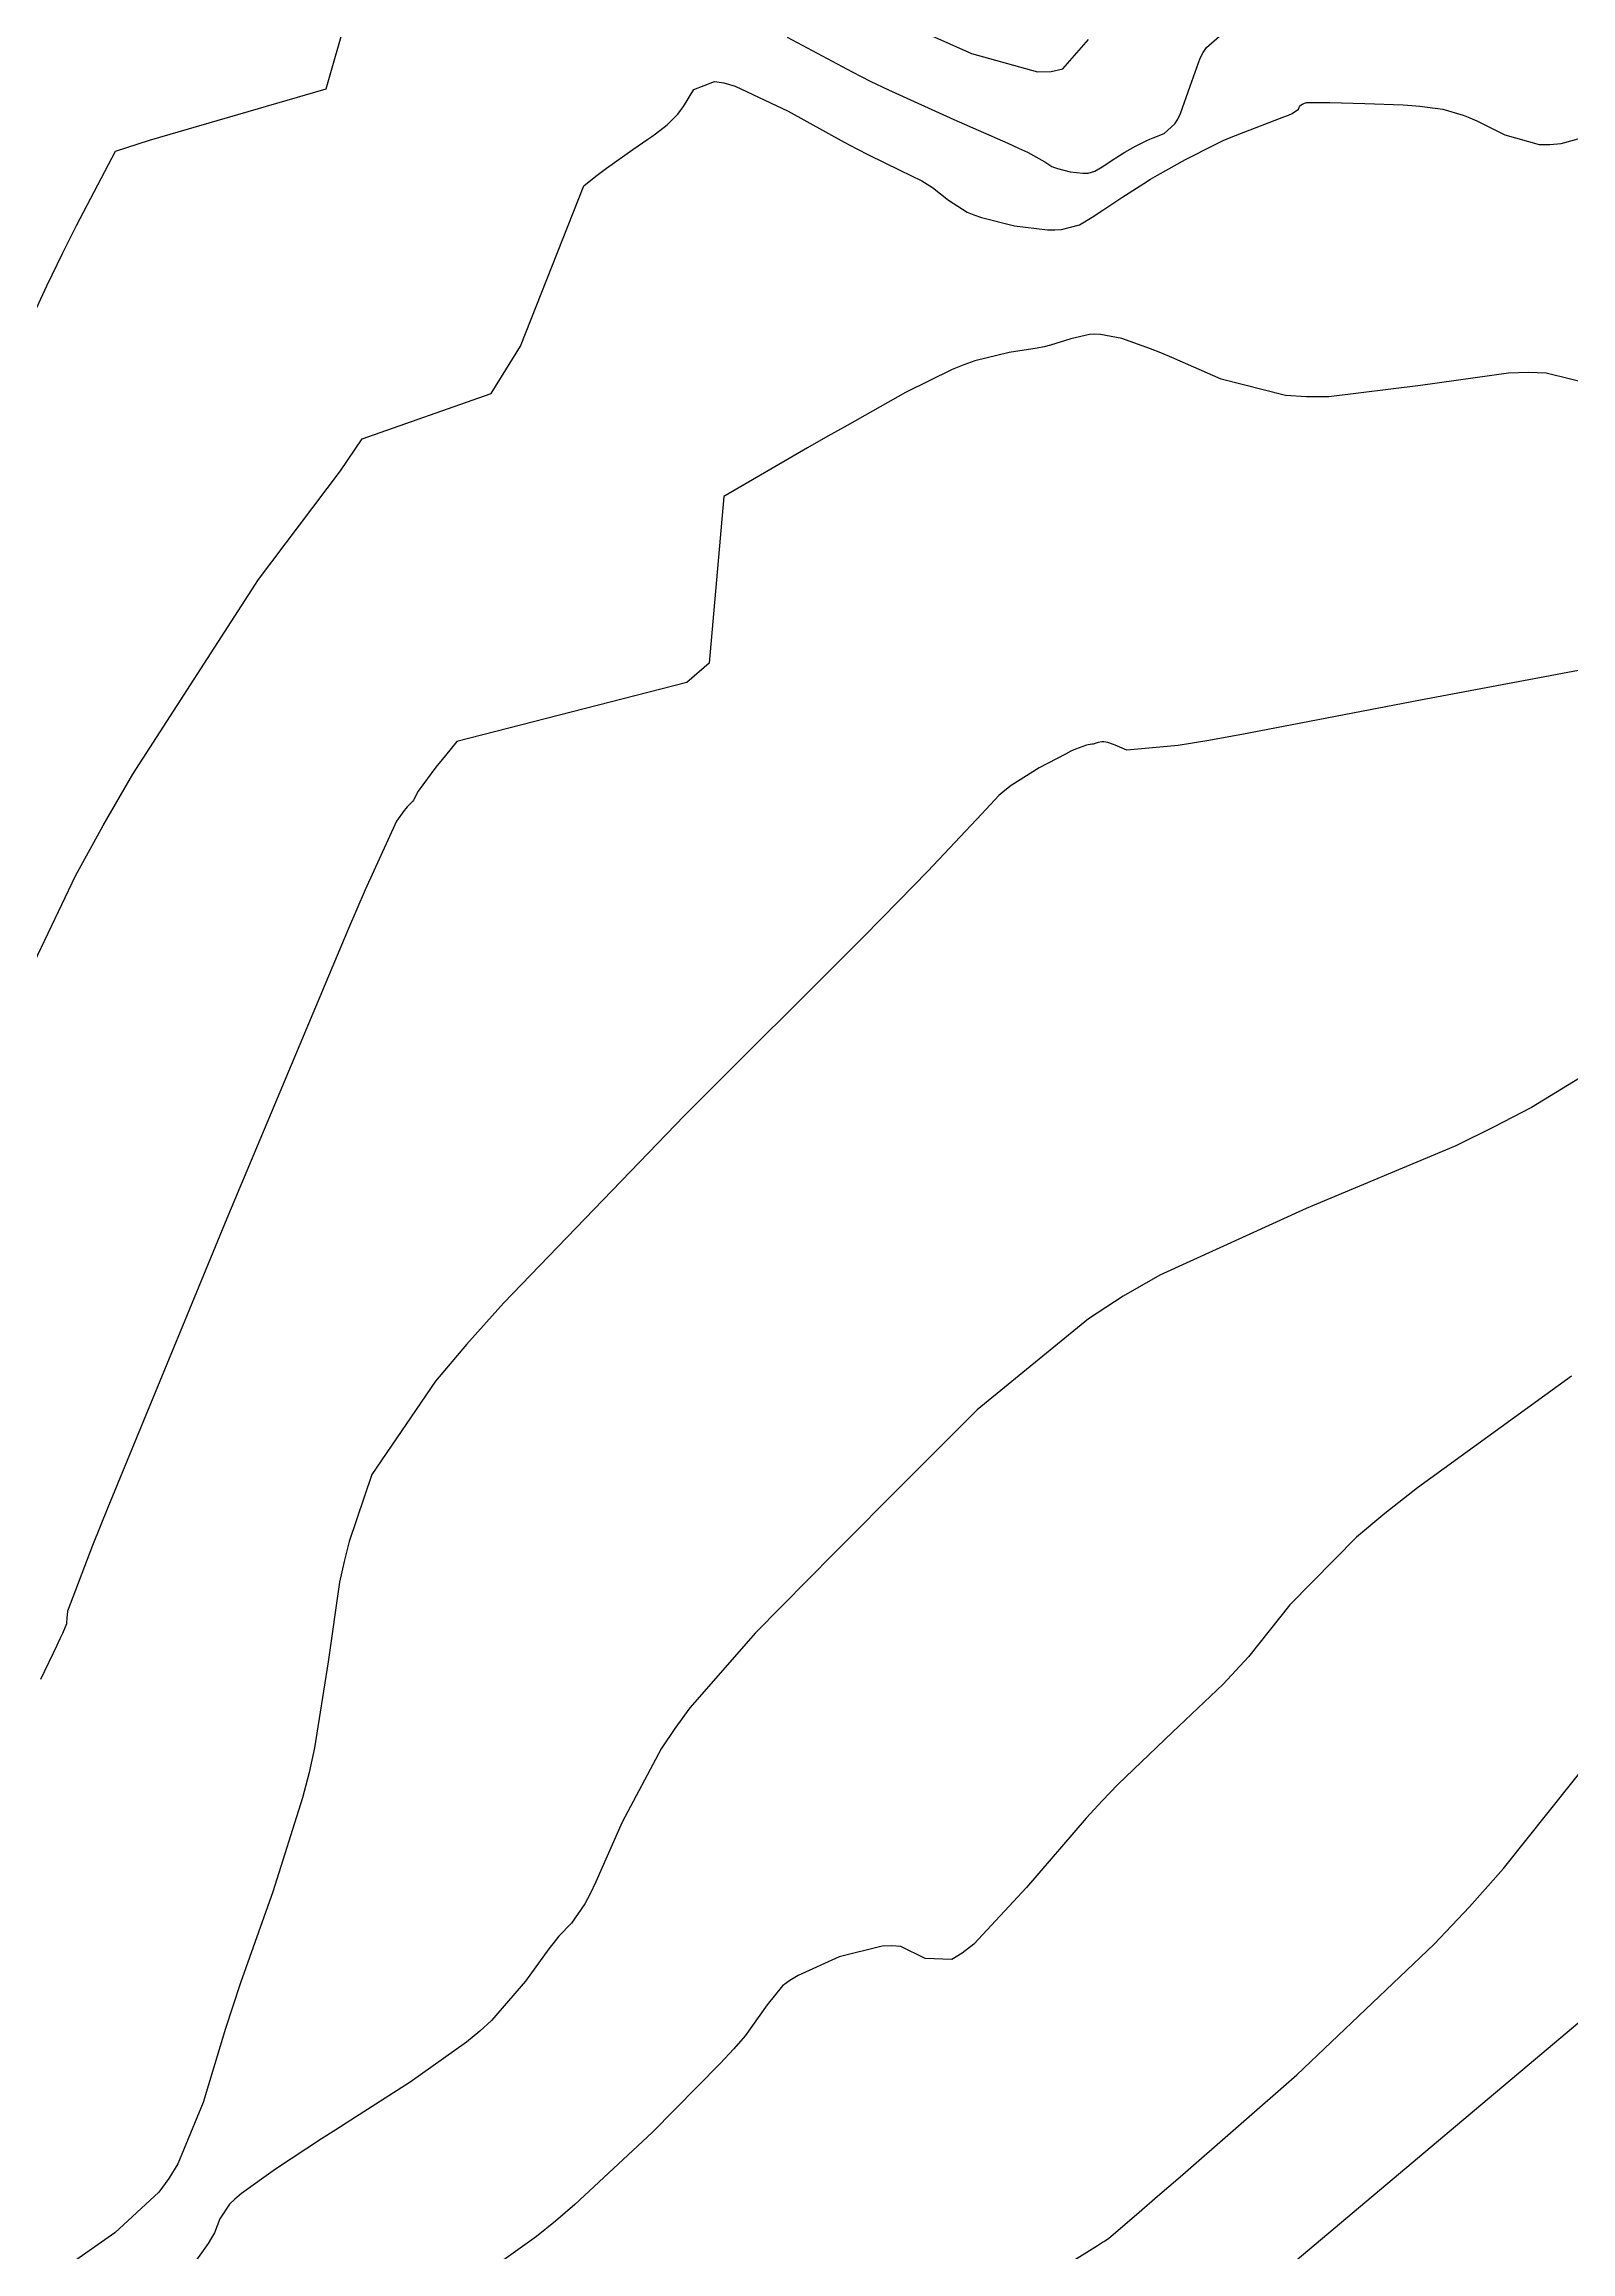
# Model space of a CAD drawing. Header units: metres. Extents: x 837475 to 838479, y 1189012 to 1191015.
# Drawn here: x 837909.7 to 837953.3, y 1190619.5 to 1190682.7 of the extents above; entities that cross this region are included whole.
import ezdxf

# ---------------------------------------------------------------- set-up
doc = ezdxf.new("R2010")
doc.units = ezdxf.units.M
doc.header["$LTSCALE"] = 0.3
for name, color, linetype in [('COTAS 10', 1, 'Continuous'), ('COTAS INT', 252, 'Continuous'), ('VIA2', 121, 'Continuous')]:
    doc.layers.add(name, color=color, linetype=linetype)
doc.styles.get("Standard").update_dxf_attribs({"font": 'simplex.shx'})
doc.dimstyles.get("Standard").update_dxf_attribs({"dimtxt": 0.18, "dimasz": 0.18, "dimexe": 0.18, "dimexo": 0.0625, "dimgap": 0.09, "dimtad": 0, "dimtih": 1, "dimtoh": 1, "dimdec": 4, "dimzin": 0, "dimdsep": 46, "dimtxsty": 'Standard', "dimcen": 0.09, "dimadec": 0, "dimazin": 0, "dimtfac": 1, "dimtdec": 4, "dimtofl": 0, "dimtmove": 0, "dimatfit": 3, "dimfxl": 1, "dimtolj": 1, "dimtzin": 0, "dimarcsym": 0})

# ---------------------------------------------------------------- blocks, each defined once
blk = doc.blocks.new('*D11')
at = {"layer": 'Defpoints', "color": 0, "transparency": 16777216}
for p in [(838417.909, 1190732.507), (837798.033, 1190660.17), (838416.861, 1190652.103)]:
    blk.add_point(p, dxfattribs=at)
at = {"layer": 'VIA2', "color": 0, "lineweight": -2, "transparency": 16777216}
for p, q in [((837798.034, 1190660.232), (837799.083, 1190740.754)), ((837799.261, 1190740.572), (838107.805, 1190736.55)), ((838417.729, 1190732.51), (838109.185, 1190736.532)), ((838416.862, 1190652.165), (838417.911, 1190732.687))]:
    blk.add_line(p, q, dxfattribs=at)
at = {"layer": 'VIA2', "color": 0, "transparency": 16777216}
for points in [[(837799.261, 1190740.602), (837799.261, 1190740.542), (837799.081, 1190740.574)], [(838417.729, 1190732.54), (838417.729, 1190732.48), (838417.909, 1190732.507)]]:
    blk.add_solid(points, dxfattribs=at)
at = {"layer": 'VIA2', "color": 0, "transparency": 16777216, "insert": (838108.495, 1190736.541), "char_height": 0.18, "attachment_point": 5}
blk.add_mtext('\\A1;618.8807', dxfattribs=at)

msp = doc.modelspace()

# ---------------------------------------------------------------- linework, layer by layer
at = {"layer": 'COTAS 10'}
msp.add_lwpolyline([(837954.017, 1190672.934), (837952.626, 1190673.278), (837952.113, 1190673.295), (837951.544, 1190673.276), (837949.031, 1190672.925), (837946.409, 1190672.602), (837945.771, 1190672.603), (837945.173, 1190672.642), (837943.331, 1190673.107), (837941.927, 1190673.723), (837941.605, 1190673.857), (837941.311, 1190673.975), (837940.489, 1190674.27), (837939.88, 1190674.386), (837939.72, 1190674.39), (837939.564, 1190674.384), (837939.033, 1190674.261), (837938.456, 1190674.08), (837938.271, 1190674.036), (837938.074, 1190673.996), (837937.272, 1190673.874), (837936.286, 1190673.635), (837935.974, 1190673.521), (837935.644, 1190673.385), (837934.311, 1190672.724), (837932.635, 1190671.783), (837932.089, 1190671.472), (837931.508, 1190671.139), (837929.113, 1190669.754), (837928.692, 1190664.985), (837928.054, 1190664.428), (837921.484, 1190662.745), (837921.154, 1190662.343), (837920.882, 1190662.006), (837920.378, 1190661.322), (837920.263, 1190661.106), (837920.237, 1190661.063), (837920.213, 1190661.028), (837920.147, 1190660.963), (837920.057, 1190660.877), (837920.017, 1190660.829), (837919.972, 1190660.77), (837919.758, 1190660.47), (837918.86, 1190658.502), (837918.383, 1190657.392), (837917.808, 1190656.036), (837914.907, 1190649.097), (837912.052, 1190642.181), (837911.505, 1190640.84), (837911.063, 1190639.748), (837910.35, 1190637.875), (837910.33, 1190637.667), (837910.326, 1190637.624), (837910.322, 1190637.587), (837910.316, 1190637.505), (837910.202, 1190637.236), (837910.13, 1190637.081), (837910.041, 1190636.892), (837909.575, 1190635.916)], dxfattribs=at)
at = {"layer": 'COTAS INT'}
for points in [[(837907.538, 1190670.99), (837909.759, 1190675.773), (837910.216, 1190676.721), (837910.605, 1190677.506), (837911.72, 1190679.628), (837912.695, 1190679.942), (837917.739, 1190681.413), (837920.127, 1190689.747)], [(837934.12, 1190683.343), (837936.195, 1190682.423), (837938.083, 1190681.897), (837938.474, 1190681.907), (837938.808, 1190681.985), (837939.536, 1190682.825)], [(837930.928, 1190682.891), (837932.785, 1190681.893), (837933.301, 1190681.633), (837933.819, 1190681.381), (837935.693, 1190680.531), (837937.236, 1190679.858), (837937.543, 1190679.717), (837937.799, 1190679.596), (837938.29, 1190679.322), (837938.494, 1190679.191), (837938.569, 1190679.159), (837938.651, 1190679.13), (837939.014, 1190679.041), (837939.374, 1190678.998), (837939.455, 1190678.997), (837939.528, 1190679), (837939.724, 1190679.052), (837939.882, 1190679.148), (837939.931, 1190679.179), (837939.982, 1190679.212), (837940.188, 1190679.349), (837940.43, 1190679.504), (837940.504, 1190679.549), (837940.581, 1190679.595), (837940.885, 1190679.767), (837941.208, 1190679.931), (837941.297, 1190679.972), (837941.386, 1190680.011), (837941.705, 1190680.136), (837942.012, 1190680.411), (837942.094, 1190680.545), (837942.173, 1190680.704), (837942.446, 1190681.488), (837942.734, 1190682.284), (837942.823, 1190682.451), (837942.915, 1190682.595), (837943.282, 1190682.92)], [(837908.222, 1190653.986), (837910.575, 1190658.905), (837911.367, 1190660.34), (837912.22, 1190661.808), (837915.807, 1190667.375), (837918.153, 1190670.482), (837918.775, 1190671.402), (837922.46, 1190672.699), (837923.304, 1190674.047), (837925.11, 1190678.64), (837925.457, 1190678.908), (837925.762, 1190679.141), (837926.508, 1190679.678), (837926.945, 1190679.969), (837927.054, 1190680.045), (837927.158, 1190680.12), (837927.493, 1190680.379), (837927.794, 1190680.685), (837927.876, 1190680.79), (837927.959, 1190680.903), (837928.255, 1190681.388), (837928.848, 1190681.623), (837929.118, 1190681.58), (837929.434, 1190681.489), (837930.955, 1190680.769), (837932.552, 1190679.885), (837932.915, 1190679.692), (837933.245, 1190679.52), (837934.15, 1190679.085), (837934.777, 1190678.776), (837934.931, 1190678.685), (837935.077, 1190678.59), (837935.533, 1190678.228), (837936.066, 1190677.885), (837936.261, 1190677.803), (837936.476, 1190677.726), (837937.423, 1190677.495), (837938.364, 1190677.381), (837938.576, 1190677.378), (837938.766, 1190677.387), (837939.278, 1190677.523), (837939.691, 1190677.773), (837939.819, 1190677.854), (837939.954, 1190677.941), (837940.492, 1190678.299), (837941.122, 1190678.705), (837941.316, 1190678.822), (837941.517, 1190678.942), (837942.312, 1190679.391), (837943.157, 1190679.821), (837943.39, 1190679.928), (837943.622, 1190680.03), (837944.456, 1190680.355), (837945.128, 1190680.606), (837945.259, 1190680.661), (837945.365, 1190680.709), (837945.546, 1190680.832), (837945.571, 1190680.901), (837945.578, 1190680.916), (837945.586, 1190680.928), (837945.618, 1190680.957), (837945.653, 1190680.972), (837945.664, 1190680.976), (837945.674, 1190680.981), (837945.713, 1190680.997), (837945.754, 1190681.011), (837945.776, 1190681.017), (837945.816, 1190681.023), (837946.09, 1190681.021), (837946.248, 1190681.018), (837946.442, 1190681.015), (837947.441, 1190680.992), (837948.533, 1190680.949), (837948.786, 1190680.933), (837949.017, 1190680.914), (837949.671, 1190680.83), (837950.255, 1190680.657), (837950.441, 1190680.582), (837950.639, 1190680.496), (837951.441, 1190680.091), (837952.421, 1190679.817), (837952.73, 1190679.814), (837953.056, 1190679.843), (837954.369, 1190680.212)], [(837954.161, 1190664.89), (837949.033, 1190663.924), (837943.927, 1190662.94), (837942.927, 1190662.764), (837942.106, 1190662.63), (837940.634, 1190662.494), (837940.367, 1190662.611), (837940.305, 1190662.637), (837940.25, 1190662.659), (837940.093, 1190662.715), (837939.977, 1190662.737), (837939.947, 1190662.738), (837939.917, 1190662.737), (837939.816, 1190662.714), (837939.706, 1190662.679), (837939.671, 1190662.671), (837939.634, 1190662.663), (837939.481, 1190662.64), (837939.172, 1190662.528), (837939.037, 1190662.464), (837938.879, 1190662.386), (837938.128, 1190661.986), (837937.333, 1190661.485), (837937.148, 1190661.344), (837936.977, 1190661.202), (837936.486, 1190660.678), (837934.944, 1190659.031), (837934.111, 1190658.18), (837933.102, 1190657.158), (837927.991, 1190652.043), (837922.812, 1190646.677), (837921.759, 1190645.498), (837920.872, 1190644.452), (837919.045, 1190641.781), (837918.399, 1190639.862), (837918.256, 1190639.29), (837918.128, 1190638.701), (837917.797, 1190636.426), (837917.414, 1190633.963), (837917.254, 1190633.255), (837917.071, 1190632.536), (837916.214, 1190629.845), (837915.295, 1190627.239), (837915.073, 1190626.574), (837914.864, 1190625.933), (837914.226, 1190623.822), (837913.506, 1190622.061), (837913.246, 1190621.642), (837912.959, 1190621.251), (837911.703, 1190620.087), (837910.396, 1190619.179)], [(837955.762, 1190654.45), (837952.209, 1190652.279), (837951.142, 1190651.721), (837950.04, 1190651.181), (837945.762, 1190649.387), (837941.575, 1190647.485), (837940.53, 1190646.878), (837939.536, 1190646.236), (837936.36, 1190643.625), (837933.653, 1190640.92), (837932.954, 1190640.218), (837932.277, 1190639.537), (837930.017, 1190637.247), (837928.144, 1190635.105), (837927.712, 1190634.518), (837927.317, 1190633.933), (837926.204, 1190631.839), (837925.453, 1190630.13), (837925.288, 1190629.787), (837925.14, 1190629.502), (837924.758, 1190628.944), (837924.397, 1190628.575), (837924.263, 1190628.409), (837924.113, 1190628.216), (837923.447, 1190627.287), (837922.475, 1190626.169), (837922.133, 1190625.856), (837921.759, 1190625.542), (837920.145, 1190624.398), (837918.446, 1190623.317), (837918.019, 1190623.042), (837917.611, 1190622.778), (837916.295, 1190621.915), (837915.325, 1190621.215), (837915.136, 1190621.054), (837914.98, 1190620.907), (837914.704, 1190620.495), (837914.547, 1190620.089), (837914.467, 1190619.946), (837914.37, 1190619.79), (837913.89, 1190619.116)], [(837953.353, 1190644.59), (837948.951, 1190641.401), (837948.016, 1190640.661), (837947.204, 1190639.984), (837945.298, 1190638.055), (837944.113, 1190636.569), (837943.756, 1190636.171), (837943.386, 1190635.779), (837941.945, 1190634.41), (837940.378, 1190632.918), (837939.928, 1190632.449), (837939.472, 1190631.955), (837937.768, 1190629.967), (837936.26, 1190628.348), (837935.927, 1190628.087), (837935.632, 1190627.908), (837934.869, 1190627.936), (837934.175, 1190628.283), (837933.921, 1190628.304), (837933.641, 1190628.292), (837932.41, 1190627.981), (837931.241, 1190627.453), (837931, 1190627.306), (837930.795, 1190627.157), (837930.354, 1190626.616), (837929.724, 1190625.723), (837929.4, 1190625.353), (837929.012, 1190624.93), (837927.069, 1190622.959), (837924.856, 1190620.903), (837924.298, 1190620.426), (837923.762, 1190619.989), (837922.024, 1190618.744)], [(837938.173, 1190618.717), (837939.801, 1190619.731), (837939.943, 1190619.822), (837939.978, 1190619.845), (837940.011, 1190619.866), (837940.111, 1190619.93), (837940.989, 1190620.681), (837941.513, 1190621.136), (837942.158, 1190621.697), (837945.498, 1190624.613), (837949.419, 1190628.344), (837950.431, 1190629.419), (837951.409, 1190630.512), (837954.675, 1190634.613)]]:
    msp.add_lwpolyline(points, dxfattribs=at)
at = {"layer": 'VIA2'}
msp.add_line((838057.01998, 1190713.25349), (837900.83494, 1190581.69286), dxfattribs=at)

# ---------------------------------------------------------------- dimensions: what is measured, and where the dimension line sits
dim = msp.add_aligned_dim(p1=(837798.03286, 1190660.16958), p2=(838416.861, 1190652.103), distance=80.41115, dimstyle='Standard', dxfattribs=at)
dim.commit()
dim.dimension.update_dxf_attribs({"geometry": '*D11', "text_midpoint": (838108.49502, 1190736.54061)})

doc.saveas('drawing.dxf')
